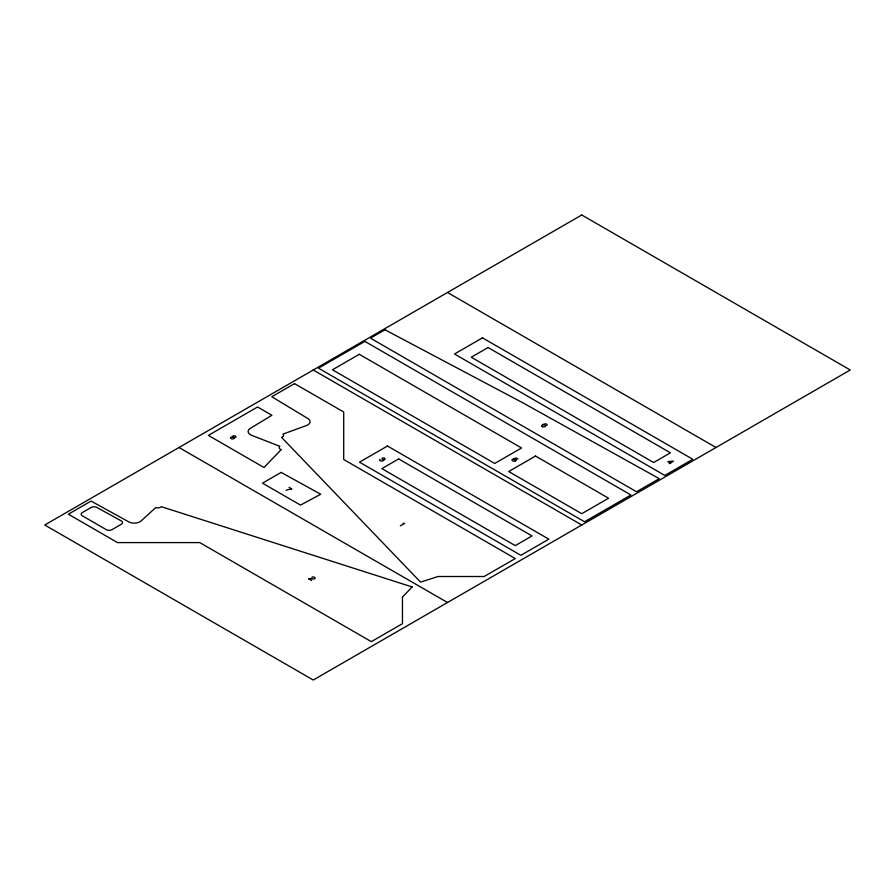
<?xml version="1.0" encoding="UTF-8"?>
<svg xmlns="http://www.w3.org/2000/svg" width="895" height="895" viewBox="0 0 895 895"><rect width="100%" height="100%" fill="white"/><g stroke="black" fill="none" stroke-linecap="round" stroke-linejoin="round"><path stroke-width="1.34" d="M545.614 425.785L544.731 424.868L542.527 424.778M383.306 460.422L383.127 460.612A3.222 1.857 0 0 1 382.736 460.869A1.622 0.94 0 0 1 381.348 461.07A2.182 1.253 0 0 1 380.151 460.746A2.797 1.611 0 0 1 379.905 460.567L379.592 460.22A1.466 0.85 0 0 1 379.547 459.862L379.995 459.292M512.399 459.359L512.32 459.415A2.439 1.41 0 0 0 512.097 459.661A1.891 1.096 0 0 0 511.974 459.963A1.354 0.783 0 0 0 512.063 460.354A2.215 1.275 0 0 0 513.439 461.126A2.249 1.298 0 0 0 515.14 461.003M400.333 525.846L404.529 523.418L403.197 523.284M669.225 463.599L673.465 461.138L667.883 461.63L670.702 463.252M286.042 490.393L286.355 490.247A6.5 3.759 0 0 1 287.15 489.923L288.47 489.543A4.923 2.842 0 0 1 289.152 489.408L291.11 489.084A2.595 1.499 0 0 0 291.625 488.972M308.887 578.852L308.943 578.83A3.188 1.835 0 0 1 311.605 578.662M513.383 458.956L515.967 457.882L518.06 459.101M383.328 459.784L382.031 459.113M311.84 578.707L312.21 578.796A3.983 2.305 0 0 0 313.63 579.02A1.275 0.738 0 0 0 314.156 578.942A1.645 0.951 0 0 0 315.118 578.058A1.622 0.94 0 0 0 314.95 577.711A2.338 1.354 0 0 0 313.709 577.018A1.835 1.063 0 0 0 312.4 576.995L312.254 577.085A4.553 2.629 0 0 0 311.885 577.23M447.5 292.486L716 447.5M313.25 369.993L581.75 525.007M289.074 487.35L291.781 488.916M179 447.5L447.5 602.514M308.786 578.897L311.594 580.519M516.191 459.851A2.014 1.163 0 0 1 515.084 460.936M516.035 459.851A2.047 1.186 0 0 0 515.475 459.314A2.484 1.432 0 0 0 515.072 459.18A4.318 2.495 0 0 0 514.379 459.023L514.11 459.001A2.361 1.365 0 0 0 513.439 458.945M545.525 425.785A2.014 1.163 0 0 1 544.317 426.803A2.014 1.163 0 0 1 542.213 426.635M542.258 426.602A2.54 1.466 0 0 1 541.945 426.389L541.743 426.154A1.6 0.929 0 0 1 541.654 425.796L542.594 424.733A8.033 4.643 0 0 1 543.388 424.297L545.357 423.805A1.667 0.962 0 0 1 545.995 423.906L546.588 424.152A1.723 0.996 0 0 1 546.778 425.461M382.087 458.15A2.875 1.656 0 0 1 382.635 457.971A1.611 0.929 0 0 1 383.933 458.039L384.257 458.173A2.685 1.555 0 0 1 384.526 458.318M384.458 458.352A1.522 0.884 0 0 1 384.85 459.359A1.522 0.884 0 0 1 383.306 459.885M382.568 459.493A2.383 1.376 0 0 1 383.575 460.343M232.767 436.402L232.767 436.48A1.119 0.649 0 0 0 232.845 436.704L234.322 437.577L235.821 437.207A1.342 0.772 0 0 0 235.956 436.95L235.956 436.771A1.678 0.973 0 0 0 235.721 436.335L235.631 436.257A2.271 1.309 0 0 0 235.273 436.044L235.15 435.977A1.745 1.007 0 0 0 234.098 435.787L233.942 435.798A1.354 0.783 0 0 0 233.36 435.921A1.6 0.917 0 0 0 233.002 436.111L232.767 436.402M234.233 438.114L233.315 438.852A1.589 0.917 0 0 1 232.622 438.953A1.734 0.996 0 0 1 232.252 438.942A1.879 1.085 0 0 1 231.749 438.852L230.664 438.226A1.846 1.063 0 0 1 230.485 437.711A1.611 0.929 0 0 1 230.675 437.308L232.342 436.827L234.233 438.114M281.198 449.592L264.003 467.503L208.367 435.384L257.57 406.99L271.912 415.269L250.276 428.369A7.91 4.564 0 0 0 251.562 435.306L279.833 446.325A3.96 2.282 0 0 0 281.198 449.592M412.159 586.952L402.459 597.054L402.459 623.67L371.335 641.648L199.764 542.594L117.525 542.594L68.356 514.2L91.066 501.077L128.835 521.908A7.91 4.564 0 0 0 140.974 521.058L155.808 507.521A3.96 2.282 0 0 0 161.38 506.704L412.159 586.952M581.75 214.979L44.75 525.007L313.25 680.021L850.25 369.993L581.75 214.979M364.88 341.387L318.475 368.169L584.547 521.774L630.941 494.991L364.88 341.387M384.973 329.785L370.474 338.153L636.535 491.758L659.235 478.657L522.736 402.761L384.973 329.785M294.522 383.619L271.8 396.731L307.891 418.536A7.91 4.564 0 0 1 306.414 425.55L282.965 434.109A3.96 2.282 0 0 1 281.533 437.319L420.549 582.108L438.035 576.514L484.15 576.514L515.274 558.547L343.702 459.493L343.702 412.013L294.522 383.619M91.245 507.42L82.318 512.578A3.96 2.282 0 0 0 82.318 515.8L106.348 529.672A3.96 2.282 0 0 0 111.942 529.672L121.407 524.202A3.96 2.282 0 0 0 121.34 520.935L96.772 507.387A3.96 2.282 0 0 0 91.245 507.42M359.287 354.297L332.47 369.78L494.722 463.465L521.539 447.981L359.287 354.297M482.461 337.84L454.492 353.995L664.828 475.424L692.797 459.28L482.461 337.84M488.055 347.528L471.273 357.217L653.641 462.514L670.422 452.825L488.055 347.528M281.142 472.415L262.492 483.177L300.507 505.116L320.734 494.241L281.142 472.415M387.468 446.012L359.499 462.156L520.868 555.314L548.836 539.17L387.468 446.012M398.655 458.922L381.874 468.611L515.274 545.626L532.055 535.937L398.655 458.922M535.523 456.047L508.707 471.531L581.75 513.708L608.566 498.224L535.523 456.047"/></g></svg>
